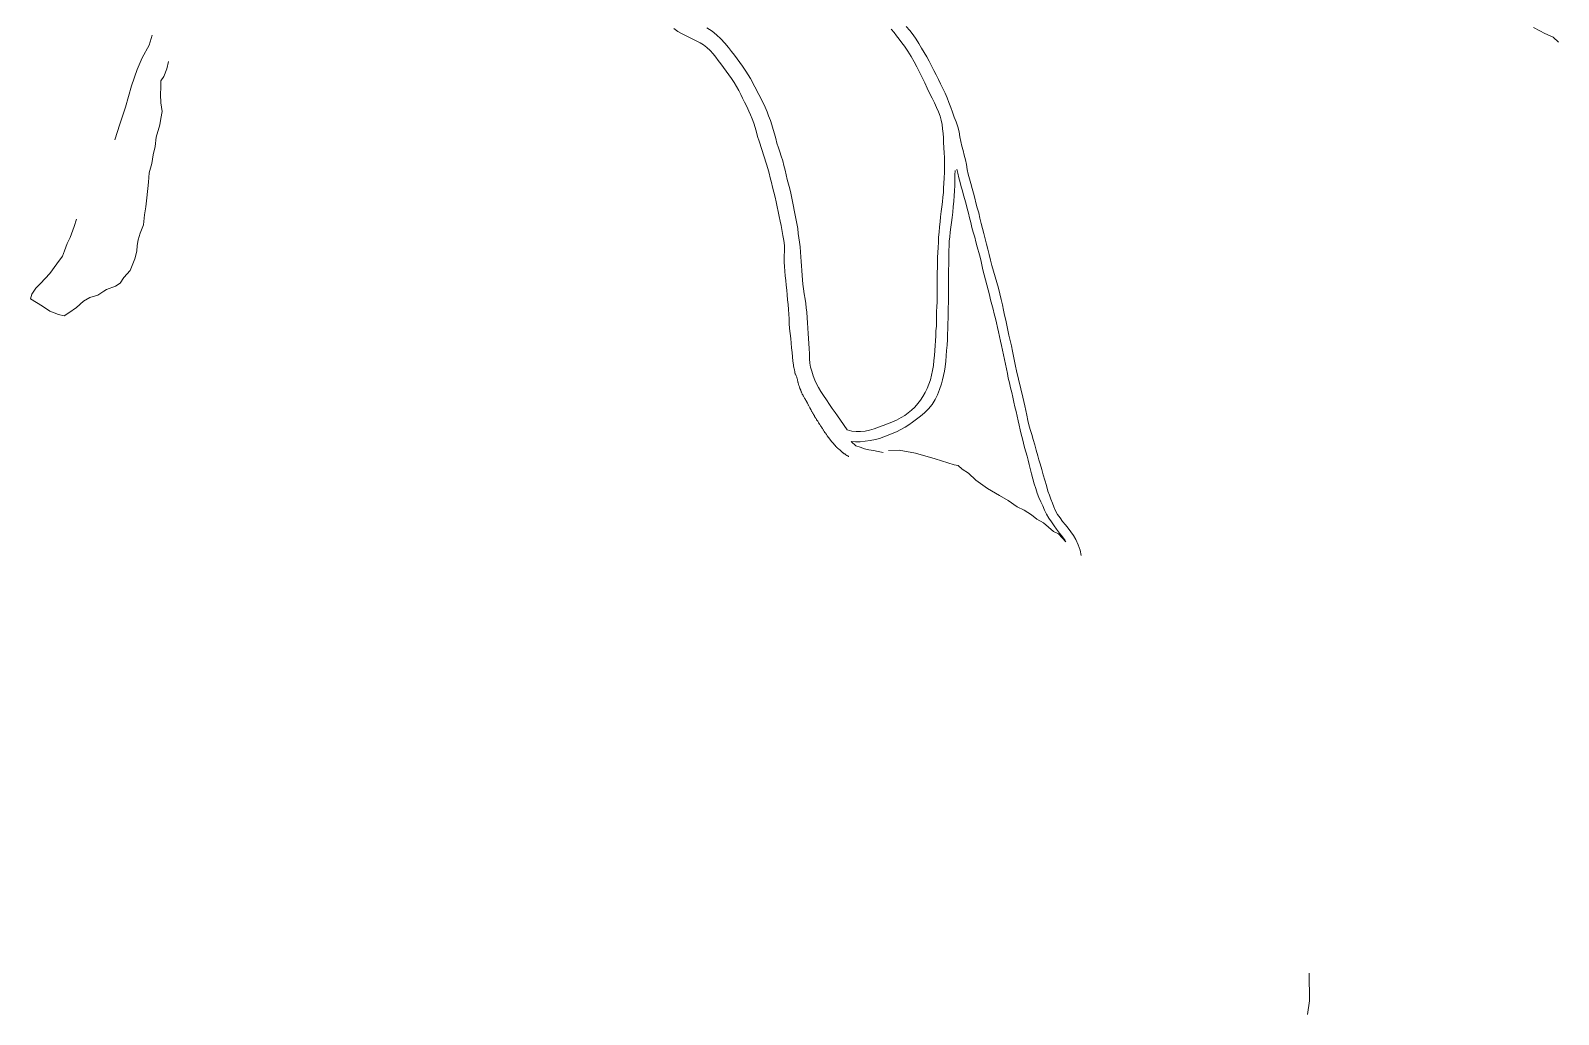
# Model space of a CAD drawing. Extents: x 683321 to 688873, y 7661944 to 7668387.
# Drawn here: x 684772 to 685844, y 7661944 to 7662635 of the extents above; entities that cross this region are included whole.
import ezdxf

# ---------------------------------------------------------------- set-up
doc = ezdxf.new("R2010")
doc.units = 0
doc.header["$MEASUREMENT"] = 0
doc.layers.add('01 CRESTA_Line', color=3, linetype='Continuous', lineweight=20)

msp = doc.modelspace()

# ---------------------------------------------------------------- linework, layer by layer
at = {"layer": '01 CRESTA_Line'}
for points in [[(684857.5, 7662631.5, 3892.2), (684855.5, 7662624.5, 3891.7), (684850.5, 7662615.5, 3891.4), (684847.1, 7662607.5, 3891.3), (684843.2, 7662596, 3891.3), (684838.9, 7662581, 3891.2), (684835, 7662569, 3891.4), (684831.3, 7662558, 3892.1)], [(685223.6, 7662636.1, 3919.4), (685226.5, 7662634.2, 3919.2), (685229.4, 7662632.4, 3918.9), (685239.2, 7662627.6, 3917.9), (685242.1, 7662626.2, 3917.6), (685244.4, 7662624.7, 3917.4), (685246.7, 7662622.9, 3917.2), (685249, 7662620.8, 3917), (685251.2, 7662618.4, 3916.9), (685253, 7662616.2, 3916.8), (685254.8, 7662613.7, 3916.7), (685256.6, 7662611.3, 3916.7), (685264.1, 7662601, 3916.4), (685265.9, 7662598.2, 3916.3), (685267.6, 7662595.4, 3916.1), (685269.2, 7662592.7, 3916), (685270.6, 7662590, 3915.8), (685271.9, 7662587.3, 3915.6), (685273.3, 7662584.6, 3915.4), (685274.8, 7662581.5, 3915.1), (685276.2, 7662578.3, 3914.8), (685277.4, 7662575.6, 3914.5), (685278.5, 7662572.9, 3914.4), (685279.7, 7662569.7, 3914.1), (685280.6, 7662566.7, 3913.9), (685281.6, 7662563.5, 3913.6), (685282.4, 7662560.5, 3913.3), (685283.4, 7662557.1, 3913), (685288.6, 7662541.1, 3911.5), (685289.6, 7662537.9, 3911.2), (685290.5, 7662534.7, 3910.9), (685291.3, 7662531.5, 3910.5), (685292.1, 7662528.2, 3910.1), (685292.9, 7662524.8, 3909.6), (685293.7, 7662521.4, 3909.2), (685294.6, 7662517.9, 3908.9), (685295.4, 7662514.5, 3908.6), (685296.1, 7662511.1, 3908.4), (685296.8, 7662507.7, 3908.2), (685297.6, 7662504.3, 3908.2), (685298.2, 7662501.1, 3908.1), (685298.9, 7662498.1, 3908.1), (685299.3, 7662495.1, 3908), (685300, 7662491, 3907.9), (685300.9, 7662487.4, 3907.8), (685301.3, 7662483.9, 3907.8), (685301.3, 7662480.3, 3907.9), (685301.1, 7662476.5, 3908.1), (685301, 7662472.3, 3908.4), (685301.2, 7662469.2, 3908.7), (685301.4, 7662466, 3909), (685301.7, 7662462.7, 3909.3), (685302.1, 7662459.5, 3909.7), (685302.5, 7662456.1, 3910.1), (685302.8, 7662452.7, 3910.5), (685303.1, 7662449.3, 3910.8), (685303.4, 7662445.8, 3911.2), (685303.8, 7662442.5, 3911.6), (685304.1, 7662439.1, 3912), (685304.3, 7662435.8, 3912.3), (685304.5, 7662432.6, 3912.7), (685304.6, 7662429.2, 3913.1), (685304.8, 7662425.7, 3913.5), (685305.2, 7662422.2, 3913.9), (685305.6, 7662418.8, 3914.3), (685305.9, 7662415.4, 3914.7), (685306.2, 7662412.2, 3915.1), (685306.6, 7662409, 3915.5), (685306.9, 7662405.8, 3915.9), (685307.2, 7662402.7, 3916.3), (685307.5, 7662400.3, 3915.2), (685307.5, 7662400.1, 3915.2), (685307.5, 7662399.2, 3915.2), (685307.7, 7662398.7, 3915.4), (685307.7, 7662398.6, 3915.4), (685307.8, 7662398.4, 3915.4), (685307.8, 7662398.3, 3915.4), (685308, 7662397.4, 3915.5), (685308.2, 7662396.7, 3915.7), (685308.3, 7662396.4, 3915.7), (685308.4, 7662395.5, 3915.8), (685308.5, 7662395, 3915.9), (685308.5, 7662394.9, 3915.9), (685308.6, 7662394.7, 3915.9), (685308.8, 7662394, 3916), (685309, 7662393.6, 3916.1), (685309.2, 7662393.2, 3916.2), (685309.4, 7662392.5, 3916.4), (685309.7, 7662392, 3916.5), (685309.8, 7662391.5, 3916.6), (685309.9, 7662391.4, 3916.6), (685309.9, 7662391.3, 3916.7), (685310.2, 7662390.3, 3916.7), (685310.3, 7662390, 3916.8), (685310.4, 7662389.2, 3916.8), (685310.5, 7662388.8, 3916.8), (685310.5, 7662388.5, 3916.8), (685310.6, 7662388.1, 3916.8), (685310.7, 7662387.9, 3916.8), (685310.7, 7662387.9, 3916.8), (685310.8, 7662387.8, 3916.8), (685310.8, 7662387.6, 3916.8), (685311.1, 7662386.7, 3916.9), (685311.1, 7662386.7, 3916.9), (685311.1, 7662386.6, 3916.9), (685311.4, 7662385.7, 3916.9), (685311.5, 7662385.2, 3916.8), (685311.7, 7662384.7, 3916.8), (685311.7, 7662384.6, 3916.8), (685311.7, 7662384.6, 3916.8), (685312, 7662383.8, 3916.8), (685312.1, 7662383.6, 3916.8), (685312.6, 7662382.5, 3916.9), (685312.6, 7662382.4, 3916.9), (685312.7, 7662382.2, 3916.9), (685313, 7662381.6, 3916.9), (685313, 7662381.4, 3916.9), (685313, 7662381.4, 3916.9), (685313.2, 7662381, 3916.9), (685313.5, 7662380.3, 3916.9), (685313.6, 7662380, 3916.8), (685313.7, 7662379.7, 3916.8), (685314.1, 7662379.1, 3916.9), (685314.3, 7662378.7, 3916.9), (685314.4, 7662378.5, 3916.9), (685314.5, 7662378.3, 3916.9), (685314.5, 7662378.3, 3916.9), (685315.1, 7662377.4, 3917), (685315.3, 7662376.8, 3917), (685316, 7662375.8, 3917.1), (685316, 7662375.7, 3917.1), (685316.1, 7662375.6, 3917.1), (685316.2, 7662375.3, 3917.1), (685316.6, 7662374.7, 3917.1), (685316.6, 7662374.6, 3917.1), (685316.7, 7662374.4, 3917.1), (685317.3, 7662373.3, 3917.1), (685317.8, 7662372.3, 3917.1), (685317.8, 7662372.3, 3917.1), (685317.8, 7662372.3, 3917.1), (685317.8, 7662372.3, 3917.1), (685317.9, 7662372.1, 3917.1), (685318, 7662371.9, 3917.1), (685318.6, 7662371, 3917.1), (685318.6, 7662371, 3917.1), (685319.1, 7662370, 3917.1), (685319.1, 7662370, 3917.1), (685319.8, 7662368.8, 3917), (685319.8, 7662368.7, 3917), (685319.8, 7662368.7, 3917), (685319.9, 7662368.7, 3917), (685319.9, 7662368.5, 3917), (685320.3, 7662367.8, 3916.9), (685320.4, 7662367.5, 3916.9), (685321, 7662366.6, 3916.9), (685321.1, 7662366.3, 3916.9), (685321.2, 7662366.1, 3916.9), (685321.3, 7662366, 3916.8), (685321.7, 7662365.3, 3916.8), (685321.8, 7662365.1, 3916.8), (685322, 7662364.7, 3916.8), (685322.2, 7662364.4, 3916.8), (685322.4, 7662364, 3916.7), (685323, 7662363.1, 3916.7), (685323.1, 7662362.9, 3916.7), (685323.4, 7662362.5, 3916.7), (685323.7, 7662361.9, 3916.7), (685323.8, 7662361.7, 3916.6), (685323.8, 7662361.7, 3916.6), (685323.9, 7662361.4, 3916.6), (685324.4, 7662360.9, 3916.6), (685324.6, 7662360.6, 3916.6), (685325.1, 7662359.7, 3916.6), (685325.2, 7662359.7, 3916.6), (685325.2, 7662359.6, 3916.6), (685325.4, 7662359.2, 3916.6), (685325.7, 7662358.7, 3916.6), (685325.9, 7662358.5, 3916.6), (685326, 7662358.4, 3916.5), (685326.5, 7662357.5, 3916.5), (685326.6, 7662357.5, 3916.5), (685326.6, 7662357.4, 3916.5), (685326.9, 7662357, 3916.5), (685327.3, 7662356.4, 3916.5), (685327.6, 7662355.9, 3916.5), (685327.7, 7662355.8, 3916.4), (685327.7, 7662355.8, 3916.4), (685327.8, 7662355.5, 3916.4), (685328.3, 7662354.7, 3916.3), (685328.7, 7662354.3, 3916.3), (685329.1, 7662353.5, 3916.2), (685329.2, 7662353.4, 3916.2), (685329.3, 7662353.2, 3916.2), (685329.4, 7662353.1, 3916.2), (685329.4, 7662353.1, 3916.2), (685330.1, 7662352.4, 3916.2), (685330.2, 7662352.2, 3916.2), (685330.6, 7662351.6, 3916.2), (685330.7, 7662351.4, 3916.2), (685331.2, 7662350.5, 3916), (685331.2, 7662350.5, 3916), (685331.2, 7662350.5, 3916), (685331.3, 7662350.4, 3916), (685332.2, 7662349.2, 3915.9), (685332.3, 7662349, 3915.9), (685332.9, 7662348.4, 3915.9), (685333.1, 7662348, 3915.9), (685333.2, 7662347.8, 3915.8), (685333.3, 7662347.7, 3915.8), (685333.5, 7662347.5, 3915.8), (685333.8, 7662347.2, 3915.8), (685334.3, 7662346.5, 3915.8), (685334.5, 7662346.3, 3915.8), (685335.1, 7662345.6, 3915.7), (685335.3, 7662345.3, 3915.7), (685335.4, 7662345.2, 3915.7), (685335.4, 7662345.2, 3915.7), (685335.6, 7662345, 3915.7), (685335.9, 7662344.7, 3915.7), (685335.9, 7662344.5, 3915.6), (685336.6, 7662343.8, 3915.6), (685336.7, 7662343.6, 3915.6), (685336.8, 7662343.6, 3915.6), (685337.3, 7662342.9, 3915.5), (685337.7, 7662342.6, 3915.5), (685337.7, 7662342.5, 3915.5), (685337.9, 7662342.3, 3915.5), (685338.4, 7662341.9, 3915.4), (685338.4, 7662341.8, 3915.4), (685339.1, 7662341.3, 3915.4), (685339.1, 7662341.2, 3915.4), (685339.1, 7662341.2, 3915.4), (685340.3, 7662340.3, 3915.4), (685340.3, 7662340.2, 3915.4), (685340.5, 7662340.1, 3915.4), (685340.7, 7662339.9, 3915.4), (685340.8, 7662339.8, 3915.4), (685341.3, 7662339.4, 3915.3), (685342.2, 7662338.6, 3915.3), (685342.3, 7662338.6, 3915.3), (685342.9, 7662338, 3915.2), (685343, 7662337.9, 3915.1), (685343, 7662337.9, 3915.2), (685343, 7662337.9, 3915.2), (685343.2, 7662337.8, 3915.2), (685343.5, 7662337.7, 3915.2), (685344, 7662337.4, 3915.2), (685344.3, 7662337.2, 3915.2), (685345.1, 7662336.7, 3915.1), (685345.6, 7662336.3, 3915.1), (685345.9, 7662336.2, 3915.1), (685346, 7662336.1, 3915), (685346.2, 7662335.9, 3915), (685346.3, 7662335.9, 3915)], [(685376.1, 7662635.7, 3931.5), (685378.1, 7662633.4, 3931.6), (685379.9, 7662631, 3931.8), (685381.8, 7662628.6, 3932), (685383.6, 7662626.2, 3932.2), (685385.4, 7662623.8, 3932.5), (685387.8, 7662620.2, 3932.9), (685390.1, 7662616.5, 3933.1), (685392.2, 7662612.9, 3933.5), (685394.1, 7662609.3, 3933.7), (685395.9, 7662605.6, 3934), (685397.8, 7662601.9, 3934.3), (685399.6, 7662598.1, 3934.6), (685401.4, 7662594.4, 3934.9), (685403.1, 7662590.8, 3935.1), (685404.8, 7662587.4, 3935.4), (685406.4, 7662584, 3935.6), (685407.9, 7662580.8, 3935.8), (685409.3, 7662577.8, 3936), (685410.4, 7662574.8, 3936.1), (685411.2, 7662571.9, 3936.2), (685411.8, 7662568.8, 3936.3), (685412.2, 7662565.7, 3936.4), (685412.5, 7662562.5, 3936.4), (685412.7, 7662559.4, 3936.5), (685412.9, 7662556.4, 3936.5), (685413, 7662552.5, 3936.6), (685413.2, 7662548.9, 3936.6), (685413.4, 7662545.7, 3936.6), (685413.6, 7662542.5, 3936.4), (685413.6, 7662538.9, 3936), (685413.5, 7662535.2, 3935.5), (685413.3, 7662531.4, 3935), (685413.1, 7662527.4, 3934.6), (685412.9, 7662524.3, 3934.2), (685412.7, 7662521.1, 3933.9), (685412.4, 7662517.9, 3933.5), (685412.1, 7662514.6, 3933.1), (685411.7, 7662511.2, 3932.7), (685411.2, 7662507.7, 3932.4), (685410.8, 7662504.1, 3932), (685410.5, 7662500.6, 3931.6), (685410.1, 7662497, 3931.2), (685409.7, 7662493.4, 3930.9), (685409.4, 7662489.8, 3930.5), (685409.2, 7662486.2, 3930.2), (685409, 7662482.6, 3929.8), (685408.8, 7662479.1, 3929.5), (685408.6, 7662475.5, 3929.2), (685408.5, 7662472, 3928.8), (685408.5, 7662468.5, 3928.4), (685408.4, 7662465.1, 3928.1), (685408.4, 7662461.7, 3927.7), (685408.4, 7662458.2, 3927.3), (685408.3, 7662454.8, 3927), (685408.3, 7662451.3, 3926.5), (685408.3, 7662447.8, 3926.2), (685408.3, 7662444.4, 3925.8), (685408.2, 7662441, 3925.5), (685408, 7662437.6, 3925.1), (685408, 7662434.1, 3924.7), (685407.9, 7662430.7, 3924.3), (685407.8, 7662427.4, 3924), (685407.5, 7662424, 3923.6), (685407.4, 7662420.5, 3923.2), (685407.2, 7662417.1, 3922.8), (685407, 7662413.7, 3922.4), (685406.8, 7662410.2, 3922), (685406.5, 7662406.7, 3921.6), (685406.1, 7662403.2, 3921.2), (685405.7, 7662399.8, 3920.9), (685405.1, 7662396.3, 3920.4), (685404.5, 7662392.9, 3920.1), (685403.7, 7662389.8, 3919.8), (685402.6, 7662386.7, 3919.4), (685401.4, 7662383.7, 3919.1), (685400, 7662380.8, 3918.8), (685398.4, 7662378.1, 3918.3), (685396.7, 7662375.4, 3917.9), (685394.7, 7662373, 3917.7), (685392.6, 7662370.6, 3917.4), (685390.4, 7662368.4, 3917.2), (685388, 7662366.5, 3917), (685385.6, 7662364.7, 3916.9), (685383.2, 7662363.2, 3916.8), (685379.8, 7662361.5, 3916.5), (685376.6, 7662360, 3916.5), (685373.5, 7662358.8, 3916.3), (685370.4, 7662357.6, 3916.3), (685367.3, 7662356.4, 3916.3), (685364.1, 7662355.3, 3916.4), (685360.9, 7662354.3, 3916.5), (685357.8, 7662353.6, 3916.4), (685354.6, 7662353.4, 3916.1), (685351.5, 7662353.4, 3916.1), (685348.6, 7662353.8, 3916), (685345.2, 7662354.7, 3916), (685340.5, 7662361.5, 3916.6), (685338.4, 7662364.4, 3917.1), (685336.7, 7662366.9, 3917.3), (685334.8, 7662369.6, 3917.6), (685332.9, 7662372.5, 3918.2), (685330.8, 7662375.6, 3919), (685328.7, 7662378.7, 3919.3), (685326.7, 7662381.5, 3919.1), (685325, 7662384.3, 3918.9), (685323.6, 7662386.9, 3918.4), (685322.5, 7662389.4, 3918.1), (685321.3, 7662392.5, 3918.2), (685320.4, 7662395.8, 3917.8), (685319.5, 7662398.7, 3917.3), (685319, 7662401.5, 3916.9), (685318.8, 7662404.5, 3916.5), (685318.7, 7662408, 3916.3), (685318.5, 7662411.7, 3916.1), (685318.3, 7662415.3, 3915.8), (685318.1, 7662418.8, 3915.3), (685317.9, 7662422.3, 3914.6), (685317.7, 7662426, 3914.1), (685317.5, 7662429.6, 3913.7), (685317.2, 7662433.3, 3913.4), (685316.9, 7662437.2, 3913), (685316.5, 7662440.2, 3912.9), (685316.2, 7662443.2, 3912.6), (685315.8, 7662446.4, 3912.5), (685315.1, 7662450.1, 3912.2), (685314.6, 7662453.6, 3911.9), (685314.2, 7662456.8, 3911.6), (685313.9, 7662459.8, 3911.2), (685313.7, 7662462.8, 3910.8), (685313.5, 7662466.4, 3908.9), (685313.1, 7662469.6, 3908.8), (685312.9, 7662472.7, 3908.8), (685312.4, 7662479.2, 3908.6), (685312.2, 7662483, 3908.3), (685311.7, 7662486.2, 3908), (685311.2, 7662489.4, 3907.8), (685310.9, 7662492.4, 3907.8), (685310.6, 7662495.9, 3908.4), (685310, 7662499.4, 3909.1), (685305.7, 7662520.7, 3908), (685304.9, 7662523.7, 3907.3), (685304, 7662527.1, 3907.8), (685303.2, 7662530.3, 3909.3), (685302.5, 7662533.6, 3909.6), (685301.7, 7662536.8, 3910.4), (685300.9, 7662540.1, 3910.9), (685300, 7662543.4, 3911.7), (685299, 7662546.6, 3912.4), (685298, 7662549.7, 3912.8), (685297, 7662552.5, 3912.8), (685295.9, 7662555.8, 3913), (685295.1, 7662559, 3913.2), (685294.2, 7662562.3, 3913.5), (685293.4, 7662565.4, 3913.8), (685292.4, 7662568.6, 3914), (685291.4, 7662571.7, 3914.2), (685290.1, 7662574.9, 3914.3), (685289, 7662577.8, 3914), (685287.7, 7662581, 3913.5), (685286.3, 7662584, 3914.5), (685277.4, 7662601, 3916.8), (685275.7, 7662603.7, 3917), (685274.1, 7662606.2, 3916.9), (685271.9, 7662609.7, 3917.2), (685270, 7662612.3, 3917.2), (685268.1, 7662614.8, 3917.5), (685266.2, 7662617.4, 3918), (685264.1, 7662620, 3918.3), (685261.9, 7662622.8, 3918.3), (685259.4, 7662625.9, 3917.2), (685256.6, 7662628.9, 3916.1), (685253.6, 7662631.7, 3915.1), (685250.4, 7662634.3, 3915.4), (685246.8, 7662636.7, 3916.5)], [(685386.7, 7662637.6, 3933), (685389.1, 7662634.7, 3933.2), (685391.5, 7662631.7, 3933.4), (685393.6, 7662628.7, 3933.6), (685395.6, 7662625.6, 3933.9), (685397.4, 7662622.5, 3934.2), (685399.2, 7662619.4, 3934.4), (685401, 7662616.3, 3934.6), (685402.8, 7662613.2, 3934.8), (685404.5, 7662610, 3935.1), (685406.1, 7662606.8, 3935.3), (685407.6, 7662603.6, 3935.6), (685409.2, 7662600.5, 3935.8), (685410.8, 7662597.4, 3936), (685412.4, 7662594.2, 3936.2), (685413.9, 7662590.9, 3936.4), (685415.3, 7662587.5, 3936.7), (685416.6, 7662584.2, 3936.9), (685418, 7662580.8, 3937.2), (685419.2, 7662577.4, 3937.4), (685420.4, 7662574, 3937.6), (685421.7, 7662570.6, 3937.7), (685422.8, 7662567.2, 3937.8), (685423.7, 7662563.7, 3937.9), (685424.3, 7662560.2, 3938), (685424.9, 7662556.9, 3938.1), (685425.7, 7662553.7, 3938), (685426.6, 7662550.6, 3938), (685427.4, 7662547.3, 3937.9), (685428.2, 7662544, 3937.7), (685428.9, 7662540.7, 3937.5), (685429.5, 7662537.3, 3937.3), (685430.2, 7662534, 3937), (685431, 7662530.7, 3936.7), (685432, 7662527.4, 3936.2), (685433, 7662524, 3935.8), (685433.9, 7662520.6, 3935.3), (685434.7, 7662517.2, 3934.9), (685435.6, 7662513.9, 3934.5), (685436.5, 7662510.4, 3934), (685437.5, 7662506.8, 3933.6), (685438.4, 7662503.2, 3933.2), (685439.3, 7662499.5, 3932.9), (685440.1, 7662495.9, 3932.6), (685441.1, 7662492.3, 3932.3), (685442, 7662488.7, 3932), (685442.9, 7662485, 3931.7), (685443.9, 7662481.3, 3931.3), (685444.9, 7662477.6, 3930.8), (685445.8, 7662473.7, 3930.4), (685446.8, 7662469.9, 3929.9), (685447.9, 7662465.9, 3929.4), (685449.1, 7662462, 3929), (685450.3, 7662458, 3928.6), (685451.4, 7662454, 3928.3), (685452.4, 7662450, 3928), (685453.3, 7662446.1, 3927.9), (685454.1, 7662442.4, 3927.7), (685454.9, 7662438.7, 3927.5), (685455.7, 7662435.1, 3927.3), (685456.5, 7662431.6, 3927.1), (685457.2, 7662428.1, 3926.9), (685457.9, 7662424.6, 3926.6), (685458.7, 7662421.1, 3926.3), (685459.6, 7662417.4, 3926), (685460.5, 7662413.6, 3925.7), (685461.3, 7662409.9, 3925.4), (685462, 7662406.3, 3925.1), (685462.7, 7662402.8, 3924.8), (685463.4, 7662399.4, 3924.5), (685464.1, 7662396.1, 3924.3), (685468.5, 7662377.5, 3922.9), (685469.2, 7662374.5, 3922.7), (685469.9, 7662371.4, 3922.5), (685470.6, 7662368.3, 3922.3), (685471.2, 7662364.9, 3922.1), (685472, 7662361.3, 3921.9), (685472.7, 7662358.2, 3921.7), (685473.7, 7662354.9, 3921.4), (685474.7, 7662351.4, 3921.2), (685475.8, 7662347.8, 3920.9), (685476.8, 7662344.1, 3920.7), (685477.9, 7662340.3, 3920.5), (685478.9, 7662336.5, 3920.2), (685479.7, 7662333.6, 3920), (685480.6, 7662330.7, 3919.8), (685481.7, 7662326.9, 3919.5), (685482.8, 7662323, 3919.2), (685483.8, 7662319.3, 3918.9), (685485, 7662315.5, 3918.5), (685486.1, 7662311.7, 3918.1), (685487.1, 7662308.9, 3917.9), (685488.1, 7662306.1, 3917.6), (685489.2, 7662303.3, 3917.3), (685490.3, 7662300.5, 3917.1), (685491.5, 7662297.8, 3916.8), (685492.9, 7662295.2, 3916.4), (685494.6, 7662292.8, 3916), (685496.4, 7662290.4, 3915.7), (685498.3, 7662288.1, 3915.4), (685500.2, 7662285.6, 3915.1), (685502.2, 7662283, 3914.9), (685504, 7662280.4, 3914.7), (685505.6, 7662277.6, 3914.6), (685507.4, 7662273.9, 3914.4), (685508.6, 7662270.2, 3914.3), (685509.4, 7662266.4, 3914)], [(685844.3, 7662626.5, 3902.8), (685840.6, 7662630, 3903.4), (685834.8, 7662632.8, 3903.9), (685831.3, 7662634.5, 3904.1), (685826.7, 7662636.8, 3904.5)], [(684869, 7662613, 3891.9), (684867.8, 7662608, 3891.6), (684865.8, 7662602.5, 3892.6), (684863.7, 7662599.5, 3892.3), (684863.7, 7662595, 3891.7), (684863.5, 7662590, 3891.4), (684863.8, 7662584, 3891.8), (684864.6, 7662578, 3892.4), (684863.7, 7662573, 3892.4), (684863, 7662568.5, 3892.6), (684860.4, 7662560, 3892.8), (684859.6, 7662553.5, 3893.3), (684858.4, 7662547.5, 3893.6), (684857.3, 7662541.5, 3894.3), (684855.4, 7662535, 3894.9), (684855.1, 7662528.5, 3895.5), (684853.8, 7662517.5, 3896.2), (684853.1, 7662511, 3896.4), (684852.3, 7662505.5, 3896.6), (684851.5, 7662498.5, 3897.3), (684849.2, 7662492.5, 3897.5), (684847.8, 7662488, 3897.5), (684847.2, 7662484, 3897.6), (684846.9, 7662480, 3897.8), (684845.4, 7662474.5, 3897.8), (684842.1, 7662466.5, 3898.1), (684837.8, 7662461.5, 3898.4), (684835.1, 7662457.5, 3898.8), (684832, 7662455.5, 3898.8), (684825.5, 7662453, 3898.9), (684823.8, 7662452, 3898.7), (684819.5, 7662449, 3898.8), (684813.9, 7662447.4, 3899), (684809.5, 7662444.8, 3899.7), (684804.6, 7662440.4, 3899.3), (684799.2, 7662436.7, 3899), (684795.9, 7662434.7, 3899.2), (684791.9, 7662435.5, 3899.4), (684785.8, 7662437.9, 3899.2), (684780.6, 7662441.3, 3899.3), (684776.4, 7662444, 3899.3), (684772.3, 7662446.6, 3899.1), (684773.3, 7662449.8, 3899.3), (684775.9, 7662454.1, 3899.5), (684779.3, 7662457.4, 3899.1), (684785.8, 7662464.3, 3898.7), (684790.8, 7662471, 3898.1), (684794.8, 7662476.5, 3897.7), (684796, 7662480.2, 3897.8), (684798, 7662485.3, 3897.8), (684800.1, 7662489.6, 3897.4), (684802.8, 7662497.4, 3896.4), (684804.5, 7662502.4, 3895.2)], [(685348, 7662346.4, 3915.4), (685351.1, 7662346.2, 3915.6), (685354.4, 7662346.3, 3915.7), (685357.8, 7662346.6, 3915.9), (685361.4, 7662347.1, 3915.9), (685365, 7662347.8, 3915.8), (685368, 7662348.6, 3915.9), (685371, 7662349.7, 3916.3), (685373.9, 7662350.8, 3916.3), (685376.9, 7662352, 3916.2), (685379.9, 7662353.3, 3916.2), (685382.9, 7662354.8, 3916.4), (685385.8, 7662356.5, 3916.5), (685388.5, 7662358.2, 3916.7), (685391.1, 7662360.1, 3916.8), (685393.9, 7662362.1, 3917), (685396.7, 7662364.2, 3917.3), (685399.5, 7662366.6, 3917.5), (685402.3, 7662369.3, 3917.6), (685404.8, 7662372.4, 3918), (685407, 7662375.8, 3918.4), (685408.7, 7662379.3, 3918.8), (685410.1, 7662383, 3919.3), (685411.3, 7662386.8, 3919.7), (685412.1, 7662389.8, 3920), (685412.9, 7662392.8, 3920.3), (685413.5, 7662395.8, 3920.6), (685413.9, 7662398.8, 3920.9), (685414.4, 7662402.8, 3921.3), (685414.7, 7662406.6, 3921.7), (685415, 7662410.3, 3922.2), (685415.3, 7662414.1, 3922.5), (685415.5, 7662417.9, 3922.8), (685415.6, 7662421.7, 3923.3), (685415.8, 7662425.4, 3923.7), (685415.9, 7662429.2, 3924.2), (685416, 7662433, 3924.7), (685416.1, 7662436.8, 3925.1), (685416.1, 7662440.3, 3925.6), (685416.2, 7662443.9, 3926), (685416.3, 7662447.3, 3926.4), (685416.3, 7662450.7, 3926.8), (685416.3, 7662454.1, 3927.2), (685416.3, 7662457.5, 3927.5), (685416.3, 7662460.9, 3927.8), (685416.2, 7662464.1, 3928.2), (685416.2, 7662467, 3928.5), (685416.5, 7662470.6, 3928.9), (685416.5, 7662473.7, 3929.2), (685416.5, 7662477, 3929.5), (685416.6, 7662480.4, 3929.9), (685416.7, 7662483.7, 3930.1), (685416.9, 7662487, 3930.5), (685417.2, 7662490.1, 3930.8), (685417.6, 7662493.4, 3931.2), (685418, 7662496.8, 3931.5), (685418.4, 7662500.1, 3931.9), (685418.8, 7662503.6, 3932.2), (685419.3, 7662507.3, 3932.7), (685419.7, 7662511.1, 3933.2), (685420.1, 7662515, 3933.7), (685420.3, 7662518.7, 3934.1), (685420.5, 7662522.3, 3934.5), (685420.7, 7662526, 3934.9), (685420.8, 7662529.7, 3935.2), (685420.8, 7662533.3, 3935.5), (685420.9, 7662536.6, 3935.8)], [(685422.1, 7662537.6, 3935.9), (685422.8, 7662534.6, 3935.7), (685423.6, 7662531.4, 3935.5), (685424.5, 7662528.1, 3935.3), (685425.3, 7662525.1, 3935.1), (685426.1, 7662522.2, 3934.9), (685426.9, 7662519.2, 3934.6), (685427.7, 7662516.2, 3934.2), (685428.6, 7662513, 3933.9), (685429.4, 7662509.8, 3933.6), (685430.3, 7662506.6, 3933.1), (685431.1, 7662503.3, 3932.7), (685432, 7662500, 3932.3), (685432.8, 7662496.7, 3932), (685433.7, 7662493.3, 3931.7), (685434.7, 7662489.9, 3931.5), (685435.6, 7662486.5, 3931.3), (685436.5, 7662483.1, 3931), (685438.1, 7662477.3, 3930.5), (685438.9, 7662473.9, 3930.2), (685439.7, 7662470.5, 3929.8), (685440.5, 7662467, 3929.4), (685441.4, 7662463.4, 3929), (685442.3, 7662459.8, 3928.6), (685443.2, 7662456.3, 3928.3), (685444.1, 7662452.8, 3927.9), (685445, 7662449.4, 3927.5), (685445.9, 7662445.9, 3927.3), (685446.8, 7662442.6, 3927.1), (685447.6, 7662439.3, 3926.9), (685448.4, 7662436, 3926.7), (685449.3, 7662432.8, 3926.5), (685450, 7662429.6, 3926.1), (685450.7, 7662426.5, 3925.8), (685451.4, 7662423.4, 3925.3), (685452.1, 7662420.2, 3925.1), (685452.8, 7662416.9, 3924.9), (685453.5, 7662413.7, 3924.7), (685454.2, 7662410.5, 3924.4), (685454.9, 7662407.3, 3924.2), (685455.6, 7662404, 3924), (685456.3, 7662400.7, 3923.7), (685457, 7662397.4, 3923.4), (685457.6, 7662394.1, 3923), (685458.2, 7662390.8, 3922.8), (685459, 7662387.5, 3922.6), (685459.8, 7662384.1, 3922.3), (685460.7, 7662380.8, 3922.1), (685461.4, 7662377.5, 3921.9), (685462.2, 7662374.1, 3921.7), (685462.9, 7662370.7, 3921.5), (685463.7, 7662367.5, 3921.4), (685464.5, 7662364.2, 3921.1), (685465.3, 7662361, 3920.9), (685466, 7662357.8, 3920.8), (685466.7, 7662354.6, 3920.6), (685467.4, 7662351.5, 3920.2), (685468.2, 7662348.4, 3920), (685468.9, 7662345.3, 3920), (685469.7, 7662342.2, 3920), (685470.5, 7662339.2, 3919.8), (685471.4, 7662336.2, 3919.6), (685472.2, 7662333.3, 3919.3), (685473, 7662330.4, 3919.1), (685473.7, 7662327.5, 3918.9), (685474.5, 7662323.8, 3918.6), (685475.4, 7662320.3, 3918.4), (685476.5, 7662316.8, 3918.1), (685477.5, 7662313.5, 3917.9), (685478.6, 7662310.3, 3917.7), (685479.8, 7662307.2, 3917.5), (685481.2, 7662304.2, 3917.2), (685482.4, 7662301.3, 3916.9), (685483.6, 7662298.3, 3916.5), (685485.1, 7662295.4, 3916.2), (685486.7, 7662292.7, 3915.8), (685488.5, 7662290, 3915.5), (685490.4, 7662287.4, 3915.1), (685492.2, 7662284.9, 3914.9), (685494.3, 7662282.1, 3914.6), (685496.3, 7662279.5, 3914.4), (685498.2, 7662277.1, 3914.1)], [(685370.4, 7662338.8, 3914.4), (685367, 7662339.4, 3914.5), (685363.7, 7662340.1, 3914.6), (685360.4, 7662340.7, 3914.8), (685357.3, 7662341.4, 3914.8), (685354.3, 7662342.4, 3915), (685351.4, 7662343.5, 3915.1), (685348, 7662346.4, 3915.4)], [(685498.7, 7662276.1, 3913.9), (685493.5, 7662281.6, 3914.9), (685490.1, 7662283.3, 3915.3), (685483, 7662289.4, 3916.2), (685478.2, 7662292, 3916.3), (685474.6, 7662294.9, 3916.5), (685469.5, 7662298.2, 3916.5), (685464.5, 7662300.5, 3916.1), (685458.1, 7662305, 3916.3), (685452, 7662308.6, 3915.9), (685443.7, 7662313.4, 3915.4), (685435.6, 7662319.4, 3914.9), (685430.4, 7662324.2, 3915), (685425.8, 7662327.1, 3915.1), (685423.2, 7662329.7, 3915), (685420.3, 7662330.1, 3914.9), (685407, 7662334.4, 3915), (685393.1, 7662338.3, 3915.2), (685381.8, 7662340.3, 3915), (685374.2, 7662340.1, 3915.2)], [(685669.3, 7661973.5, 3885.6), (685669.6, 7661954, 3885.2), (685668.1, 7661944.5, 3885)]]:
    msp.add_polyline3d(points, dxfattribs=at)

doc.saveas('drawing.dxf')
